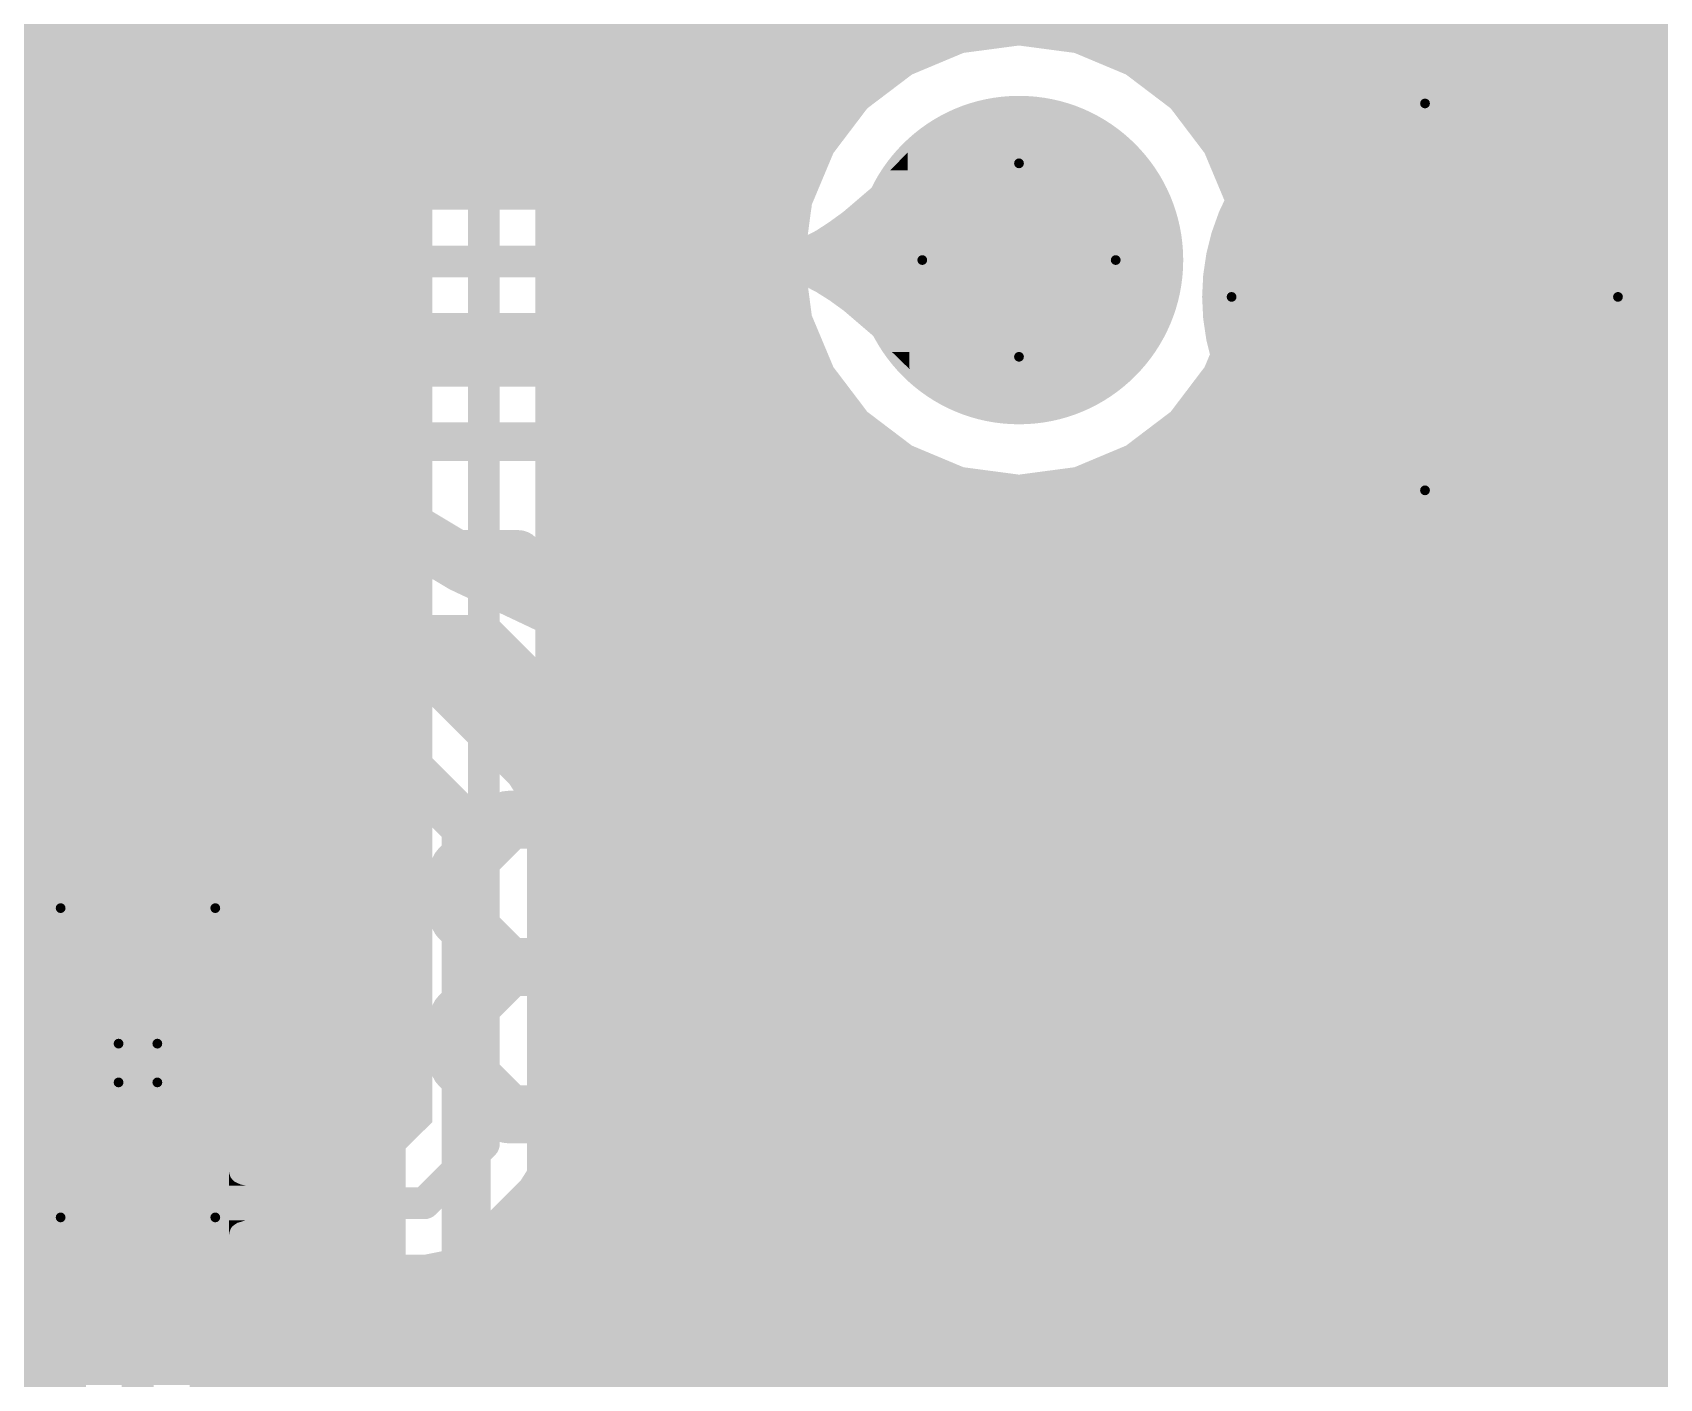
# Model space of a CAD drawing. Header units: millimetres. Extents: x -0.19 to 3.91, y -0.06 to 2.26.
# Drawn here: x 1.5761 to 1.9074, y 0.8802 to 1.1543 of the extents above; entities that cross this region are included whole.
import ezdxf

# ---------------------------------------------------------------- set-up
doc = ezdxf.new("R2010")
doc.units = ezdxf.units.MM
doc.layers.get('0').update_dxf_attribs({"linetype": 'CONTINUOUS', "lineweight": 0})
for name, color, linetype, lineweight in [('PCB_KUR_GBL', 10, 'CONTINUOUS', 0), ('PCB_KUR_GBO', 96, 'CONTINUOUS', 0), ('PCB_KUR_GBP', 170, 'CONTINUOUS', 0), ('PCB_KUR_GBS', 176, 'CONTINUOUS', 0), ('PCB_KUR_GD1', 40, 'CONTINUOUS', 0), ('PCB_KUR_GG1', 56, 'CONTINUOUS', 0), ('PCB_KUR_GM2', 216, 'CONTINUOUS', 0), ('PCB_KUR_GPB', 9, 'CONTINUOUS', 0), ('PCB_KUR_GPT', 8, 'CONTINUOUS', 0), ('PCB_KUR_GTL', 30, 'CONTINUOUS', 0), ('PCB_KUR_GTO', 163, 'CONTINUOUS', 0), ('PCB_KUR_GTS', 254, 'CONTINUOUS', 0), ('PCB_KUR_TXT', 254, 'CONTINUOUS', 0)]:
    doc.layers.add(name, color=color, linetype=linetype, lineweight=lineweight)

# ---------------------------------------------------------------- blocks, each defined once
blk = doc.blocks.new('CUSTOM_10')
for points in [[(-0.0187, -0.01685), (-0.0187, 0.01685), (0.0187, -0.01685), (0.0187, 0.01685)], [(-0.01865, 0.01685), (-0.0186, 0.01721), (0.01865, 0.01685), (0.01852, 0.01721)], [(-0.0186, 0.01721), (-0.01813, 0.01797), (0.01852, 0.01721), (0.01823, 0.01797)], [(-0.01813, 0.01797), (-0.01797, 0.01823), (0.01823, 0.01797), (0.01782, 0.01823)], [(-0.01797, 0.01823), (-0.01697, 0.0186), (0.01782, 0.01823), (0.01721, 0.0186)], [(-0.01697, 0.0186), (-0.01685, 0.01865), (0.01721, 0.0186), (0.01685, 0.01865)], [(-0.01685, 0.01865), (-0.01685, 0.0187), (0.01685, 0.01865), (0.01685, 0.0187)], [(-0.01852, -0.01721), (-0.01865, -0.01685), (0.0186, -0.01721), (0.01865, -0.01685)], [(-0.01823, -0.01797), (-0.01852, -0.01721), (0.01813, -0.01797), (0.0186, -0.01721)], [(-0.01782, -0.01823), (-0.01823, -0.01797), (0.01797, -0.01823), (0.01813, -0.01797)], [(-0.01721, -0.0186), (-0.01782, -0.01823), (0.01697, -0.0186), (0.01797, -0.01823)], [(-0.01685, -0.01865), (-0.01721, -0.0186), (0.01685, -0.01865), (0.01697, -0.0186)], [(-0.01685, -0.0187), (-0.01685, -0.01865), (0.01685, -0.0187), (0.01685, -0.01865)]]:
    blk.add_solid(points)
blk = doc.blocks.new('ROUND_11')
h = blk.add_hatch(color=256)
edge = h.paths.add_edge_path(flags=0)
edge.add_arc((0, 0), 0.0315, 0, 360)
blk = doc.blocks.new('ROUND_7')
h = blk.add_hatch(color=256)
edge = h.paths.add_edge_path(flags=0)
edge.add_arc((0, 0), 0.00325, 0, 360)
blk = doc.blocks.new('ROUND_3')
h = blk.add_hatch(color=256)
edge = h.paths.add_edge_path(flags=0)
edge.add_arc((0, 0), 0.0059, 0, 360)
blk = doc.blocks.new('CUSTOM_28')
for points in [[(-0.01896, 0.01987), (-0.01854, 0.02022), (0.0191, 0.01987), (0.01831, 0.02022)], [(-0.01854, 0.02022), (-0.01711, 0.02057), (0.01831, 0.02022), (0.01751, 0.02057)], [(-0.01711, 0.02057), (-0.01685, 0.02064), (0.01751, 0.02057), (0.01685, 0.02064)], [(-0.01685, 0.02064), (-0.01685, 0.02065), (0.01685, 0.02064), (0.01685, 0.02065)], [(-0.02065, 0.01685), (-0.02058, 0.01751), (0.02065, 0.01685), (0.02049, 0.01751)], [(-0.02065, 0.0168), (-0.02065, 0.01685), (0.02065, 0.0168), (0.02065, 0.01685)], [(-0.02065, -0.0168), (-0.02065, 0.0168), (0.02065, -0.0168), (0.02065, 0.0168)], [(-0.02058, 0.01751), (-0.02013, 0.01854), (0.02049, 0.01751), (0.02023, 0.01854)], [(-0.02013, 0.01854), (-0.01988, 0.0191), (0.02023, 0.01854), (0.01976, 0.0191)], [(-0.01988, 0.0191), (-0.01896, 0.01987), (0.01976, 0.0191), (0.0191, 0.01987)], [(-0.02065, -0.01685), (-0.02065, -0.0168), (0.02065, -0.01685), (0.02065, -0.0168)], [(-0.02049, -0.01751), (-0.02065, -0.01685), (0.02058, -0.01751), (0.02065, -0.01685)], [(-0.02023, -0.01854), (-0.02049, -0.01751), (0.02013, -0.01854), (0.02058, -0.01751)], [(-0.01976, -0.0191), (-0.02023, -0.01854), (0.01988, -0.0191), (0.02013, -0.01854)], [(-0.0191, -0.01987), (-0.01976, -0.0191), (0.01896, -0.01987), (0.01988, -0.0191)], [(-0.01831, -0.02022), (-0.0191, -0.01987), (0.01854, -0.02022), (0.01896, -0.01987)], [(-0.01751, -0.02057), (-0.01831, -0.02022), (0.01711, -0.02057), (0.01854, -0.02022)], [(-0.01685, -0.02064), (-0.01751, -0.02057), (0.01685, -0.02064), (0.01711, -0.02057)], [(-0.01685, -0.02065), (-0.01685, -0.02064), (0.01685, -0.02065), (0.01685, -0.02064)]]:
    blk.add_solid(points)
blk = doc.blocks.new('ROUND_21')
h = blk.add_hatch(color=256)
edge = h.paths.add_edge_path(flags=0)
edge.add_arc((0, 0), 0.03345, 0, 360)
blk = doc.blocks.new('ROUND_25')
h = blk.add_hatch(color=256)
edge = h.paths.add_edge_path(flags=0)
edge.add_arc((0, 0), 0.001, 0, 360)
blk = doc.blocks.new('ROUND_8')
h = blk.add_hatch(color=256)
edge = h.paths.add_edge_path(flags=0)
edge.add_arc((0, 0), 0.005, 0, 360)
blk = doc.blocks.new('ROUND_64')
h = blk.add_hatch(color=256)
edge = h.paths.add_edge_path(flags=0)
edge.add_arc((0, 0), 0.00395, 0, 360)
blk = doc.blocks.new('ROUND_14')
h = blk.add_hatch(color=256)
edge = h.paths.add_edge_path(flags=0)
edge.add_arc((0, 0), 0.0197, 0, 360)

msp = doc.modelspace()

# ---------------------------------------------------------------- linework, layer by layer
at = {"layer": 'PCB_KUR_GBL', "lineweight": 211, "const_width": 0.0065}
for points in [[(1.654, 1.159), (1.668, 1.145)], [(1.668, 0.928), (1.668, 1.145)], [(1.6559, 0.9159), (1.668, 0.928)], [(1.5975, 0.9159), (1.6559, 0.9159)], [(1.5975, 0.8479), (1.5975, 0.9159)]]:
    msp.add_lwpolyline(points, dxfattribs=at)
at = {"layer": 'PCB_KUR_GBL'}
for points in [[(1.6755, 1.1525), (1.6721, 1.1559), (1.9022, 1.1525), (1.9022, 1.1559)], [(1.676, 1.1517), (1.6755, 1.1525), (1.9022, 1.1517), (1.9022, 1.1525)], [(1.67695, 1.1502), (1.676, 1.1517), (1.7657, 1.1502), (1.777, 1.1517)], [(1.6777, 1.149), (1.67695, 1.1502), (1.76284, 1.149), (1.7657, 1.1502)], [(1.7883, 1.1502), (1.777, 1.1517), (1.9022, 1.1502), (1.9022, 1.1517)], [(1.7988, 1.1458), (1.7883, 1.1502), (1.9022, 1.1458), (1.9022, 1.1502)], [(1.4909, 1.1435), (1.4925, 1.1485), (1.6546, 1.1435), (1.6496, 1.1485)], [(1.67834, 1.1458), (1.6777, 1.149), (1.7552, 1.1458), (1.76284, 1.149)], [(1.4925, 1.1425), (1.4909, 1.1435), (1.6556, 1.1425), (1.6546, 1.1435)], [(1.6785, 1.145), (1.67834, 1.1458), (1.75415, 1.145), (1.7552, 1.1458)], [(1.6785, 1.1389), (1.6785, 1.145), (1.7461, 1.1389), (1.75415, 1.145)], [(1.8079, 1.1389), (1.7988, 1.1458), (1.9022, 1.1389), (1.9022, 1.1458)], [(1.4944, 1.1406), (1.4925, 1.1425), (1.6575, 1.1406), (1.6556, 1.1425)], [(1.5395, 1.0955), (1.4944, 1.1406), (1.6575, 1.0955), (1.6575, 1.1406)], [(1.6785, 1.1298), (1.6785, 1.1389), (1.7392, 1.1298), (1.7461, 1.1389)], [(1.8148, 1.1298), (1.8079, 1.1389), (1.9022, 1.1298), (1.9022, 1.1389)], [(1.6785, 1.1193), (1.6785, 1.1298), (1.7348, 1.1193), (1.7392, 1.1298)], [(1.8192, 1.1193), (1.8148, 1.1298), (1.9022, 1.1193), (1.9022, 1.1298)], [(1.6785, 1.108), (1.6785, 1.1193), (1.7333, 1.108), (1.7348, 1.1193)], [(1.8207, 1.108), (1.8192, 1.1193), (1.9022, 1.108), (1.9022, 1.1193)], [(1.6785, 1.0967), (1.6785, 1.108), (1.7348, 1.0967), (1.7333, 1.108)], [(1.8192, 1.0967), (1.8207, 1.108), (1.9022, 1.0967), (1.9022, 1.108)], [(1.5417, 1.092), (1.5395, 1.0955), (1.6575, 1.092), (1.6575, 1.0955)], [(1.6785, 1.0862), (1.6785, 1.0967), (1.7392, 1.0862), (1.7348, 1.0967)], [(1.8148, 1.0862), (1.8192, 1.0967), (1.9022, 1.0862), (1.9022, 1.0967)], [(1.5425, 1.088), (1.5417, 1.092), (1.6575, 1.088), (1.6575, 1.092)], [(1.5425, 0.9985), (1.5425, 1.088), (1.6575, 0.9985), (1.6575, 1.088)], [(1.6785, 1.0771), (1.6785, 1.0862), (1.7461, 1.0771), (1.7392, 1.0862)], [(1.8079, 1.0771), (1.8148, 1.0862), (1.9022, 1.0771), (1.9022, 1.0862)], [(1.6785, 1.0702), (1.6785, 1.0771), (1.7552, 1.0702), (1.7461, 1.0771)], [(1.7988, 1.0702), (1.8079, 1.0771), (1.9022, 1.0702), (1.9022, 1.0771)], [(1.6785, 1.0658), (1.6785, 1.0702), (1.7657, 1.0658), (1.7552, 1.0702)], [(1.7883, 1.0658), (1.7988, 1.0702), (1.9022, 1.0658), (1.9022, 1.0702)], [(1.6785, 1.0643), (1.6785, 1.0658), (1.777, 1.0643), (1.7657, 1.0658)], [(1.6785, 0.928), (1.6785, 1.0643), (1.9022, 0.928), (1.9022, 1.0643)], [(1.777, 1.0643), (1.7883, 1.0658), (1.9022, 1.0643), (1.9022, 1.0658)], [(1.5417, 0.9945), (1.5425, 0.9985), (1.6575, 0.9945), (1.6575, 0.9985)], [(1.5395, 0.9911), (1.5417, 0.9945), (1.6575, 0.9911), (1.6575, 0.9945)], [(1.5011, 0.9527), (1.5395, 0.9911), (1.6575, 0.9527), (1.6575, 0.9911)], [(1.502, 0.9483), (1.5011, 0.9527), (1.6575, 0.9483), (1.6575, 0.9527)], [(1.50167, 0.9467), (1.502, 0.9483), (1.6575, 0.9467), (1.6575, 0.9483)], [(1.50145, 0.9456), (1.50167, 0.9467), (1.5754, 0.9456), (1.5807, 0.9467)], [(1.50167, 0.9467), (1.50167, 0.9467), (1.5807, 0.9467), (1.6143, 0.9467)], [(1.6197, 0.9456), (1.6143, 0.9467), (1.6575, 0.9456), (1.6575, 0.9467)], [(1.6242, 0.9426), (1.6197, 0.9456), (1.6575, 0.9426), (1.6575, 0.9456)], [(1.6272, 0.9381), (1.6242, 0.9426), (1.6575, 0.9381), (1.6575, 0.9426)], [(1.6283, 0.9327), (1.6272, 0.9381), (1.6575, 0.9327), (1.6575, 0.9381)], [(1.6283, 0.9324), (1.6283, 0.9327), (1.6575, 0.9324), (1.6575, 0.9327)], [(1.6283, 0.9265), (1.6283, 0.9324), (1.6515, 0.9265), (1.6575, 0.9324)], [(1.6777, 0.924), (1.6785, 0.928), (1.9022, 0.924), (1.9022, 0.928)], [(1.6161, 0.9218), (1.6161, 0.92238), (1.6162, 0.9218), (1.6161, 0.92238)], [(1.6161, 0.9212), (1.6161, 0.9218), (1.6164, 0.9212), (1.6162, 0.9218)], [(1.6755, 0.9205), (1.6777, 0.924), (1.9022, 0.9205), (1.9022, 0.924)], [(1.6161, 0.9208), (1.6161, 0.9212), (1.6167, 0.9208), (1.6164, 0.9212)], [(1.6161, 0.9203), (1.6161, 0.9208), (1.6172, 0.9203), (1.6167, 0.9208)], [(1.6161, 0.92), (1.6161, 0.9203), (1.6178, 0.92), (1.6172, 0.9203)], [(1.6161, 0.9197), (1.6161, 0.92), (1.6185, 0.9197), (1.6178, 0.92)], [(1.6161, 0.9195), (1.6161, 0.9197), (1.6194, 0.9195), (1.6185, 0.9197)], [(1.6161, 0.9193), (1.6161, 0.9195), (1.6204, 0.9193), (1.6194, 0.9195)], [(1.6161, 0.9192), (1.6161, 0.9193), (1.6215, 0.9192), (1.6204, 0.9193)], [(1.6161, 0.9127), (1.6161, 0.9192), (1.6227, 0.9127), (1.6227, 0.9192)], [(1.6634, 0.9085), (1.6755, 0.9205), (1.9022, 0.9085), (1.9022, 0.9205)], [(1.6161, 0.9126), (1.6161, 0.9127), (1.6215, 0.9126), (1.6227, 0.9127)], [(1.6161, 0.9125), (1.6161, 0.9126), (1.6204, 0.9125), (1.6215, 0.9126)], [(1.6161, 0.9124), (1.6161, 0.9125), (1.6194, 0.9124), (1.6204, 0.9125)], [(1.6161, 0.9121), (1.6161, 0.9124), (1.6185, 0.9121), (1.6194, 0.9124)], [(1.6161, 0.9119), (1.6161, 0.9121), (1.6178, 0.9119), (1.6185, 0.9121)], [(1.6161, 0.9115), (1.6161, 0.9119), (1.6172, 0.9115), (1.6178, 0.9119)], [(1.6161, 0.9111), (1.6161, 0.9115), (1.6167, 0.9111), (1.6172, 0.9115)], [(1.6161, 0.9106), (1.6161, 0.9111), (1.6164, 0.9106), (1.6167, 0.9111)], [(1.6161, 0.91), (1.6161, 0.9106), (1.6162, 0.91), (1.6164, 0.9106)], [(1.6161, 0.90942), (1.6161, 0.91), (1.6161, 0.90942), (1.6162, 0.91)], [(1.6599, 0.9062), (1.6634, 0.9085), (1.9022, 0.9062), (1.9022, 0.9085)], [(1.6283, 0.8991), (1.6283, 0.9054), (1.9022, 0.8991), (1.9022, 0.9054)], [(1.6559, 0.9054), (1.6599, 0.9062), (1.9022, 0.9054), (1.9022, 0.9062)], [(1.6272, 0.8937), (1.6283, 0.8991), (1.9022, 0.8937), (1.9022, 0.8991)], [(1.5916, 0.8972), (1.59102, 0.8973), (1.6034, 0.8972), (1.60397, 0.8973)], [(1.59102, 0.8973), (1.59951, 0.8973), (1.60397, 0.8973), (1.60398, 0.8973)], [(1.5922, 0.897), (1.5916, 0.8972), (1.6028, 0.897), (1.6034, 0.8972)], [(1.5927, 0.8967), (1.5922, 0.897), (1.6024, 0.8967), (1.6028, 0.897)], [(1.5931, 0.8963), (1.5927, 0.8967), (1.6019, 0.8963), (1.6024, 0.8967)], [(1.5935, 0.8957), (1.5931, 0.8963), (1.6016, 0.8957), (1.6019, 0.8963)], [(1.5937, 0.8949), (1.5935, 0.8957), (1.6013, 0.8949), (1.6016, 0.8957)], [(1.594, 0.8941), (1.5937, 0.8949), (1.6011, 0.8941), (1.6013, 0.8949)], [(1.5941, 0.8931), (1.594, 0.8941), (1.6009, 0.8931), (1.6011, 0.8941)], [(1.5942, 0.8919), (1.5941, 0.8931), (1.6008, 0.8919), (1.6009, 0.8931)], [(1.5943, 0.8907), (1.5942, 0.8919), (1.6008, 0.8907), (1.6008, 0.8919)], [(1.6242, 0.8892), (1.6272, 0.8937), (1.9022, 0.8892), (1.9022, 0.8937)], [(1.6197, 0.8862), (1.6242, 0.8892), (1.9022, 0.8862), (1.9022, 0.8892)], [(1.5111, 0.8815), (1.51185, 0.8851), (1.587, 0.8815), (1.587, 0.8851)], [(1.51185, 0.8851), (1.51208, 0.8862), (1.5807, 0.8851), (1.5754, 0.8862)], [(1.51185, 0.8851), (1.51185, 0.8851), (1.587, 0.8851), (1.5807, 0.8851)], [(1.6081, 0.8647), (1.6081, 0.8851), (1.9022, 0.8647), (1.9022, 0.8851)], [(1.6143, 0.8851), (1.6197, 0.8862), (1.9022, 0.8851), (1.9022, 0.8862)], [(1.5081, 0.877), (1.5111, 0.8815), (1.587, 0.877), (1.587, 0.8815)]]:
    msp.add_solid(points, dxfattribs=at)
at = {"layer": 'PCB_KUR_GBO', "lineweight": 211, "const_width": 0.0118}
for points in [[(1.569, 1.0015), (1.6261, 1.0015)], [(1.6261, 0.888), (1.6261, 1.0015)], [(1.673, 0.994), (1.663, 0.984)], [(1.693, 0.994), (1.673, 0.994)], [(1.703, 0.984), (1.693, 0.994)], [(1.743, 0.934), (1.743, 0.994)], [(1.743, 0.994), (1.753, 0.984)], [(1.773, 0.984), (1.783, 0.994)], [(1.783, 0.994), (1.803, 0.994)], [(1.803, 0.994), (1.813, 0.984)], [(1.663, 0.984), (1.663, 0.974)], [(1.813, 0.984), (1.813, 0.944)], [(1.663, 0.974), (1.673, 0.964)], [(1.673, 0.964), (1.663, 0.954)], [(1.673, 0.964), (1.683, 0.964)], [(1.683, 0.964), (1.673, 0.964)], [(1.663, 0.954), (1.663, 0.944)], [(1.569, 0.9445), (1.6261, 0.9445)], [(1.663, 0.944), (1.673, 0.934)], [(1.693, 0.934), (1.703, 0.944)], [(1.783, 0.934), (1.773, 0.944)], [(1.813, 0.944), (1.803, 0.934)], [(1.673, 0.934), (1.693, 0.934)], [(1.753, 0.934), (1.733, 0.934)], [(1.733, 0.934), (1.743, 0.934)], [(1.803, 0.934), (1.783, 0.934)], [(1.569, 0.8874), (1.6261, 0.8874)]]:
    msp.add_lwpolyline(points, dxfattribs=at)
at = {"layer": 'PCB_KUR_GD1', "lineweight": 211, "const_width": 0.0027}
msp.add_lwpolyline([(1.769, 1.108), (1.769, 1.108, 1), (1.785, 1.108, 1), (1.769, 1.108)], format="xyb", dxfattribs=at)
at = {"layer": 'PCB_KUR_GG1', "lineweight": 211, "const_width": 0.002}
for points in [[(1.777, 1.0883), (1.777, 1.1277)], [(1.7573, 1.108), (1.7967, 1.108)]]:
    msp.add_lwpolyline(points, dxfattribs=at)
at = {"layer": 'PCB_KUR_GM2', "lineweight": 211, "const_width": 0.002}
for points in [[(1.5368, 1.258), (1.5368, 1.258, 1), (2.0172, 1.258, 1), (1.5368, 1.258)], [(1.7455, 1.108), (1.7455, 1.108, 1), (1.8085, 1.108, 1), (1.7455, 1.108)], [(1.8202, 1.1005), (1.8202, 1.1005, 1), (1.899, 1.1005, 1), (1.8202, 1.1005)]]:
    msp.add_lwpolyline(points, format="xyb", dxfattribs=at)
at = {"layer": 'PCB_KUR_GM2', "lineweight": 211}
for points, const_width in [([(1.8597, 1.0611), (1.8597, 1.1399)], 0.002), ([(1.7967, 1.1001), (1.7967, 1.1159)], 0.0118), ([(1.7967, 1.1159), (1.7967, 1.108)], 0.0118), ([(1.7967, 1.108), (1.7495, 1.108)], 0.0118), ([(1.7495, 1.108), (1.7573, 1.1001)], 0.0118), ([(1.8203, 1.1005), (1.899, 1.1005)], 0.002), ([(1.5818, 0.913), (1.5818, 0.976)], 0.002), ([(1.5818, 0.976), (1.6133, 0.976)], 0.002), ([(1.6133, 0.913), (1.6133, 0.976)], 0.002), ([(1.5936, 0.9484), (1.6015, 0.9405)], 0.002), ([(1.5936, 0.9405), (1.6015, 0.9484)], 0.002), ([(1.5818, 0.913), (1.6133, 0.913)], 0.002)]:
    msp.add_lwpolyline(points, dxfattribs=dict(at, const_width=const_width))
at = {"layer": 'PCB_KUR_GTL', "lineweight": 211}
for points, const_width in [([(1.34, 1.1077), (1.7767, 1.1077)], 0.0065), ([(1.7767, 1.1077), (1.777, 1.108)], 0.0065), ([(1.4, 1.071), (1.706, 1.071)], 0.0079), ([(1.706, 1.071), (1.7961, 0.9809)], 0.0079), ([(1.42, 1.048), (1.675, 1.048)], 0.01), ([(1.675, 1.048), (1.7324, 0.9906)], 0.01), ([(1.442, 1.024), (1.633, 1.024)], 0.01), ([(1.633, 1.024), (1.6644, 0.9926)], 0.01), ([(1.6644, 0.4335), (1.6644, 0.9926)], 0.01), ([(1.7324, 0.5577), (1.7324, 0.9906)], 0.01), ([(1.7961, 0.8312), (1.7961, 0.9809)], 0.0079)]:
    msp.add_lwpolyline(points, dxfattribs=dict(at, const_width=const_width))
at = {"layer": 'PCB_KUR_GTL'}
for points in [[(1.2765, 1.1517), (1.2765, 1.3848), (2.326, 1.1517), (2.326, 1.3848)], [(1.2765, 1.1502), (1.2765, 1.1517), (1.7657, 1.1502), (1.777, 1.1517)], [(1.2765, 1.1458), (1.2765, 1.1502), (1.7552, 1.1458), (1.7657, 1.1502)], [(1.7883, 1.1502), (1.777, 1.1517), (2.326, 1.1502), (2.326, 1.1517)], [(1.7988, 1.1458), (1.7883, 1.1502), (2.326, 1.1458), (2.326, 1.1502)], [(1.2765, 1.1389), (1.2765, 1.1458), (1.7461, 1.1389), (1.7552, 1.1458)], [(1.8079, 1.1389), (1.7988, 1.1458), (2.326, 1.1389), (2.326, 1.1458)], [(1.2765, 1.1298), (1.2765, 1.1389), (1.7392, 1.1298), (1.7461, 1.1389)], [(1.8148, 1.1298), (1.8079, 1.1389), (2.326, 1.1298), (2.326, 1.1389)], [(1.2765, 1.1193), (1.2765, 1.1298), (1.7348, 1.1193), (1.7392, 1.1298)], [(1.7508, 1.1263), (1.7543, 1.1299), (1.75433, 1.1263), (1.7543, 1.1299)], [(1.8192, 1.1193), (1.8148, 1.1298), (2.326, 1.1193), (2.326, 1.1298)], [(1.7474, 1.1231), (1.7508, 1.1263), (1.75436, 1.1231), (1.75433, 1.1263)], [(1.7412, 1.1178), (1.7474, 1.1231), (1.75441, 1.1178), (1.75436, 1.1231)], [(1.2765, 1.1183), (1.2765, 1.1193), (1.7347, 1.1183), (1.7348, 1.1193)], [(1.2765, 1.1183), (1.2765, 1.1183), (1.34, 1.1183), (1.7347, 1.1183)], [(1.7383, 1.1157), (1.7412, 1.1178), (1.75443, 1.1157), (1.75441, 1.1178)], [(1.8207, 1.108), (1.8192, 1.1193), (2.326, 1.108), (2.326, 1.1193)], [(1.7332, 1.1127), (1.7357, 1.114), (1.75446, 1.1127), (1.75444, 1.114)], [(1.7357, 1.114), (1.7383, 1.1157), (1.75444, 1.114), (1.75443, 1.1157)], [(1.7267, 1.111), (1.7287, 1.1112), (1.75447, 1.111), (1.75447, 1.1112)], [(1.7268, 1.1045), (1.7267, 1.111), (1.75453, 1.1045), (1.75447, 1.111)], [(1.7287, 1.1112), (1.7309, 1.1117), (1.75447, 1.1112), (1.75446, 1.1117)], [(1.7309, 1.1117), (1.7332, 1.1127), (1.75446, 1.1117), (1.75446, 1.1127)], [(1.8192, 1.0967), (1.8207, 1.108), (2.326, 1.0967), (2.326, 1.108)], [(1.7287, 1.1043), (1.7268, 1.1045), (1.75453, 1.1043), (1.75453, 1.1045)], [(1.7309, 1.1037), (1.7287, 1.1043), (1.75454, 1.1037), (1.75453, 1.1043)], [(1.7332, 1.1028), (1.7309, 1.1037), (1.75455, 1.1028), (1.75454, 1.1037)], [(1.7357, 1.1015), (1.7332, 1.1028), (1.75456, 1.1015), (1.75455, 1.1028)], [(1.7384, 1.0998), (1.7357, 1.1015), (1.75457, 1.0998), (1.75456, 1.1015)], [(1.3439, 1.0967), (1.3444, 1.0972), (1.7348, 1.0967), (1.7347, 1.0972)], [(1.7413, 1.0977), (1.7384, 1.0998), (1.75459, 1.0977), (1.75457, 1.0998)], [(1.7511, 1.0893), (1.7413, 1.0977), (1.75467, 1.0893), (1.75459, 1.0977)], [(1.33334, 1.0862), (1.3439, 1.0967), (1.7392, 1.0862), (1.7348, 1.0967)], [(1.8148, 1.0862), (1.8192, 1.0967), (2.326, 1.0862), (2.326, 1.0967)], [(1.7547, 1.0858), (1.7511, 1.0893), (1.7547, 1.0858), (1.75467, 1.0893)], [(1.32932, 1.0822), (1.33334, 1.0862), (1.74223, 1.0822), (1.7392, 1.0862)], [(1.8079, 1.0771), (1.8148, 1.0862), (2.326, 1.0771), (2.326, 1.0862)], [(1.7103, 1.0814), (1.706, 1.0822), (1.74284, 1.0814), (1.74223, 1.0822)], [(1.7139, 1.0789), (1.7103, 1.0814), (1.74474, 1.0789), (1.74284, 1.0814)], [(1.7157, 1.0771), (1.7139, 1.0789), (1.7461, 1.0771), (1.74474, 1.0789)], [(1.72261, 1.0702), (1.7157, 1.0771), (1.7552, 1.0702), (1.7461, 1.0771)], [(1.7988, 1.0702), (1.8079, 1.0771), (2.326, 1.0702), (2.326, 1.0771)], [(1.72701, 1.0658), (1.72261, 1.0702), (1.7657, 1.0658), (1.7552, 1.0702)], [(1.7883, 1.0658), (1.7988, 1.0702), (2.326, 1.0658), (2.326, 1.0702)], [(1.72852, 1.0643), (1.72701, 1.0658), (1.777, 1.0643), (1.7657, 1.0658)], [(1.804, 0.9889), (1.72852, 1.0643), (2.326, 0.9889), (2.326, 1.0643)], [(1.777, 1.0643), (1.7883, 1.0658), (2.326, 1.0643), (2.326, 1.0658)], [(1.6857, 1.0548), (1.6877, 1.0598), (1.7063, 1.0548), (1.7013, 1.0598)], [(1.7411, 0.9993), (1.6857, 1.0548), (1.7618, 0.9993), (1.7063, 1.0548)], [(1.6438, 1.0307), (1.6458, 1.0357), (1.6749, 1.0307), (1.6699, 1.0357)], [(1.6732, 1.0013), (1.6438, 1.0307), (1.7043, 1.0013), (1.6749, 1.0307)], [(1.44162, 1.0062), (1.4471, 1.0117), (1.63338, 1.0062), (1.6279, 1.0117)], [(1.4687, 1.0047), (1.461, 1.0062), (1.63487, 1.0047), (1.63338, 1.0062)], [(1.4753, 1.0003), (1.4687, 1.0047), (1.63925, 1.0003), (1.63487, 1.0047)], [(1.6758, 0.9973), (1.6732, 1.0013), (1.7083, 0.9973), (1.7043, 1.0013)], [(1.4797, 0.9937), (1.4753, 1.0003), (1.64583, 0.9937), (1.63925, 1.0003)], [(1.7438, 0.9953), (1.7411, 0.9993), (1.7658, 0.9953), (1.7618, 0.9993)], [(1.6768, 0.9926), (1.6758, 0.9973), (1.713, 0.9926), (1.7083, 0.9973)], [(1.7447, 0.9906), (1.7438, 0.9953), (1.7705, 0.9906), (1.7658, 0.9953)], [(1.48093, 0.9874), (1.4797, 0.9937), (1.6521, 0.9874), (1.64583, 0.9937)], [(1.6768, 0.9855), (1.6768, 0.9926), (1.7201, 0.9855), (1.713, 0.9926)], [(1.7447, 0.9763), (1.7447, 0.9906), (1.7848, 0.9763), (1.7705, 0.9906)], [(1.8064, 0.9852), (1.804, 0.9889), (2.326, 0.9852), (2.326, 0.9889)], [(1.4797, 0.9783), (1.4812, 0.986), (1.6521, 0.9783), (1.6521, 0.986)], [(1.4812, 0.986), (1.48093, 0.9874), (1.6521, 0.986), (1.6521, 0.9874)], [(1.6768, 0.5931), (1.6768, 0.9855), (1.7201, 0.5931), (1.7201, 0.9855)], [(1.8073, 0.9809), (1.8064, 0.9852), (2.326, 0.9809), (2.326, 0.9852)], [(1.8073, 0.8708), (1.8073, 0.9809), (2.326, 0.8708), (2.326, 0.9809)], [(1.4757, 0.9724), (1.4797, 0.9783), (1.6521, 0.9724), (1.6521, 0.9783)], [(1.7447, 0.8708), (1.7447, 0.9763), (1.7848, 0.8708), (1.7848, 0.9763)], [(1.4766, 0.9699), (1.4757, 0.9724), (1.6521, 0.9699), (1.6521, 0.9724)], [(1.47767, 0.9685), (1.4766, 0.9699), (1.6521, 0.9685), (1.6521, 0.9699)], [(1.4895, 0.9669), (1.4818, 0.9685), (1.6521, 0.9669), (1.6521, 0.9685)], [(1.496, 0.9626), (1.4895, 0.9669), (1.6521, 0.9626), (1.6521, 0.9669)], [(1.5004, 0.956), (1.496, 0.9626), (1.6521, 0.956), (1.6521, 0.9626)], [(1.502, 0.9483), (1.5004, 0.956), (1.6521, 0.9483), (1.6521, 0.956)], [(1.5004, 0.9405), (1.502, 0.9483), (1.6521, 0.9405), (1.6521, 0.9483)], [(1.4986, 0.9378), (1.5004, 0.9405), (1.6521, 0.9378), (1.6521, 0.9405)], [(1.4993, 0.9339), (1.4986, 0.9378), (1.6521, 0.9339), (1.6521, 0.9378)], [(1.4993, 0.8878), (1.4993, 0.9339), (1.6521, 0.8878), (1.6521, 0.9339)], [(1.4984, 0.883), (1.4993, 0.8878), (1.6521, 0.883), (1.6521, 0.8878)], [(1.4956, 0.8789), (1.4984, 0.883), (1.6521, 0.8789), (1.6521, 0.883)]]:
    msp.add_solid(points, dxfattribs=at)
at = {"layer": 'PCB_KUR_GTO', "lineweight": 211, "const_width": 0.0118}
for points in [[(1.5368, 1.258), (1.5368, 1.258, 1), (2.0172, 1.258, 1), (1.5368, 1.258)], [(1.8202, 1.1005), (1.8202, 1.1005, 1), (1.899, 1.1005, 1), (1.8202, 1.1005)]]:
    msp.add_lwpolyline(points, format="xyb", dxfattribs=at)
for points in [[(1.8597, 1.0611), (1.8597, 1.1399)], [(1.8203, 1.1005), (1.899, 1.1005)], [(1.764, 0.9), (1.764, 0.96)], [(1.764, 0.96), (1.794, 0.96)], [(1.794, 0.96), (1.804, 0.95)], [(1.864, 0.96), (1.824, 0.96)], [(1.824, 0.96), (1.824, 0.93)], [(1.804, 0.95), (1.804, 0.93)], [(1.824, 0.93), (1.844, 0.94)], [(1.844, 0.94), (1.854, 0.94)], [(1.854, 0.94), (1.864, 0.93)], [(1.804, 0.93), (1.794, 0.92)], [(1.864, 0.93), (1.864, 0.91)], [(1.794, 0.92), (1.764, 0.92)], [(1.784, 0.92), (1.804, 0.9)], [(1.834, 0.9), (1.824, 0.91)], [(1.864, 0.91), (1.854, 0.9)], [(1.854, 0.9), (1.834, 0.9)]]:
    msp.add_lwpolyline(points, dxfattribs=at)

# ---------------------------------------------------------------- block references
at = {"layer": 'PCB_KUR_GBL'}
for name, p in [('ROUND_7', (1.668, 1.145)), ('ROUND_7', (1.668, 1.145)), ('ROUND_11', (1.777, 1.108)), ('CUSTOM_10', (1.5975, 0.973)), ('CUSTOM_10', (1.5975, 0.9159)), ('ROUND_7', (1.668, 0.928)), ('ROUND_7', (1.668, 0.928)), ('ROUND_7', (1.5975, 0.9159)), ('ROUND_7', (1.5975, 0.9159)), ('ROUND_7', (1.6559, 0.9159)), ('ROUND_7', (1.6559, 0.9159))]:
    msp.add_blockref(name, p, dxfattribs=at)
at = {"layer": 'PCB_KUR_GBO'}
for p in [(1.6261, 1.0015), (1.6261, 1.0015), (1.673, 0.994), (1.693, 0.994), (1.743, 0.994), (1.783, 0.994), (1.803, 0.994), (1.663, 0.984), (1.703, 0.984), (1.753, 0.984), (1.773, 0.984), (1.813, 0.984), (1.663, 0.974), (1.673, 0.964), (1.673, 0.964), (1.683, 0.964), (1.663, 0.954), (1.6261, 0.9445), (1.663, 0.944), (1.703, 0.944), (1.773, 0.944), (1.813, 0.944), (1.673, 0.934), (1.693, 0.934), (1.733, 0.934), (1.743, 0.934), (1.753, 0.934), (1.783, 0.934), (1.803, 0.934), (1.6261, 0.888), (1.6261, 0.8874)]:
    msp.add_blockref('ROUND_3', p, dxfattribs=at)
at = {"layer": 'PCB_KUR_GBP'}
for p in [(1.5975, 0.973), (1.5975, 0.9159)]:
    msp.add_blockref('CUSTOM_10', p, dxfattribs=at)
at = {"layer": 'PCB_KUR_GBS'}
for name, p in [('ROUND_21', (1.777, 1.108)), ('CUSTOM_28', (1.5975, 0.973)), ('CUSTOM_28', (1.5975, 0.9159))]:
    msp.add_blockref(name, p, dxfattribs=at)
at = {"layer": 'PCB_KUR_GG1'}
for p in [(1.777, 1.1277), (1.7573, 1.108), (1.7967, 1.108), (1.777, 1.0883)]:
    msp.add_blockref('ROUND_25', p, dxfattribs=at)
at = {"layer": 'PCB_KUR_GM2'}
for name, p in [('ROUND_25', (1.8597, 1.1399)), ('ROUND_3', (1.7967, 1.1159)), ('ROUND_3', (1.7495, 1.108)), ('ROUND_3', (1.7967, 1.108)), ('ROUND_3', (1.7573, 1.1001)), ('ROUND_3', (1.7967, 1.1001)), ('ROUND_25', (1.8203, 1.1005)), ('ROUND_25', (1.899, 1.1005)), ('ROUND_25', (1.8597, 1.0611)), ('ROUND_25', (1.5818, 0.976)), ('ROUND_25', (1.5818, 0.976)), ('ROUND_25', (1.6133, 0.976)), ('ROUND_25', (1.6133, 0.976)), ('ROUND_25', (1.5936, 0.9484)), ('ROUND_25', (1.6015, 0.9484)), ('ROUND_25', (1.5936, 0.9405)), ('ROUND_25', (1.6015, 0.9405)), ('ROUND_25', (1.5818, 0.913)), ('ROUND_25', (1.5818, 0.913)), ('ROUND_25', (1.6133, 0.913)), ('ROUND_25', (1.6133, 0.913))]:
    msp.add_blockref(name, p, dxfattribs=at)
at = {"layer": 'PCB_KUR_GPB'}
for name, p in [('ROUND_11', (1.777, 1.108)), ('CUSTOM_10', (1.5975, 0.973)), ('CUSTOM_10', (1.5975, 0.9159))]:
    msp.add_blockref(name, p, dxfattribs=at)
at = {"layer": 'PCB_KUR_GPT'}
msp.add_blockref('ROUND_11', (1.777, 1.108), dxfattribs=at)
at = {"layer": 'PCB_KUR_GTL'}
for name, p in [('ROUND_11', (1.777, 1.108)), ('ROUND_7', (1.7767, 1.1077)), ('ROUND_7', (1.777, 1.108)), ('ROUND_64', (1.706, 1.071)), ('ROUND_64', (1.706, 1.071)), ('ROUND_8', (1.675, 1.048)), ('ROUND_8', (1.675, 1.048)), ('ROUND_8', (1.633, 1.024)), ('ROUND_8', (1.6644, 0.9926)), ('ROUND_8', (1.6644, 0.9926)), ('ROUND_8', (1.7324, 0.9906)), ('ROUND_8', (1.7324, 0.9906)), ('ROUND_64', (1.7961, 0.9809)), ('ROUND_64', (1.7961, 0.9809))]:
    msp.add_blockref(name, p, dxfattribs=at)
at = {"layer": 'PCB_KUR_GTO'}
for p in [(1.8597, 1.1399), (1.8203, 1.1005), (1.899, 1.1005), (1.8597, 1.0611), (1.764, 0.96), (1.794, 0.96), (1.824, 0.96), (1.864, 0.96), (1.804, 0.95), (1.844, 0.94), (1.854, 0.94), (1.804, 0.93), (1.824, 0.93), (1.864, 0.93), (1.764, 0.92), (1.784, 0.92), (1.794, 0.92), (1.824, 0.91), (1.864, 0.91), (1.764, 0.9), (1.804, 0.9), (1.834, 0.9), (1.854, 0.9)]:
    msp.add_blockref('ROUND_3', p, dxfattribs=at)
at = {"layer": 'PCB_KUR_GTS'}
msp.add_blockref('ROUND_21', (1.777, 1.108), dxfattribs=at)
at = {"layer": 'PCB_KUR_TXT'}
msp.add_blockref('ROUND_14', (1.777, 1.108), dxfattribs=at)

doc.saveas('drawing.dxf')
